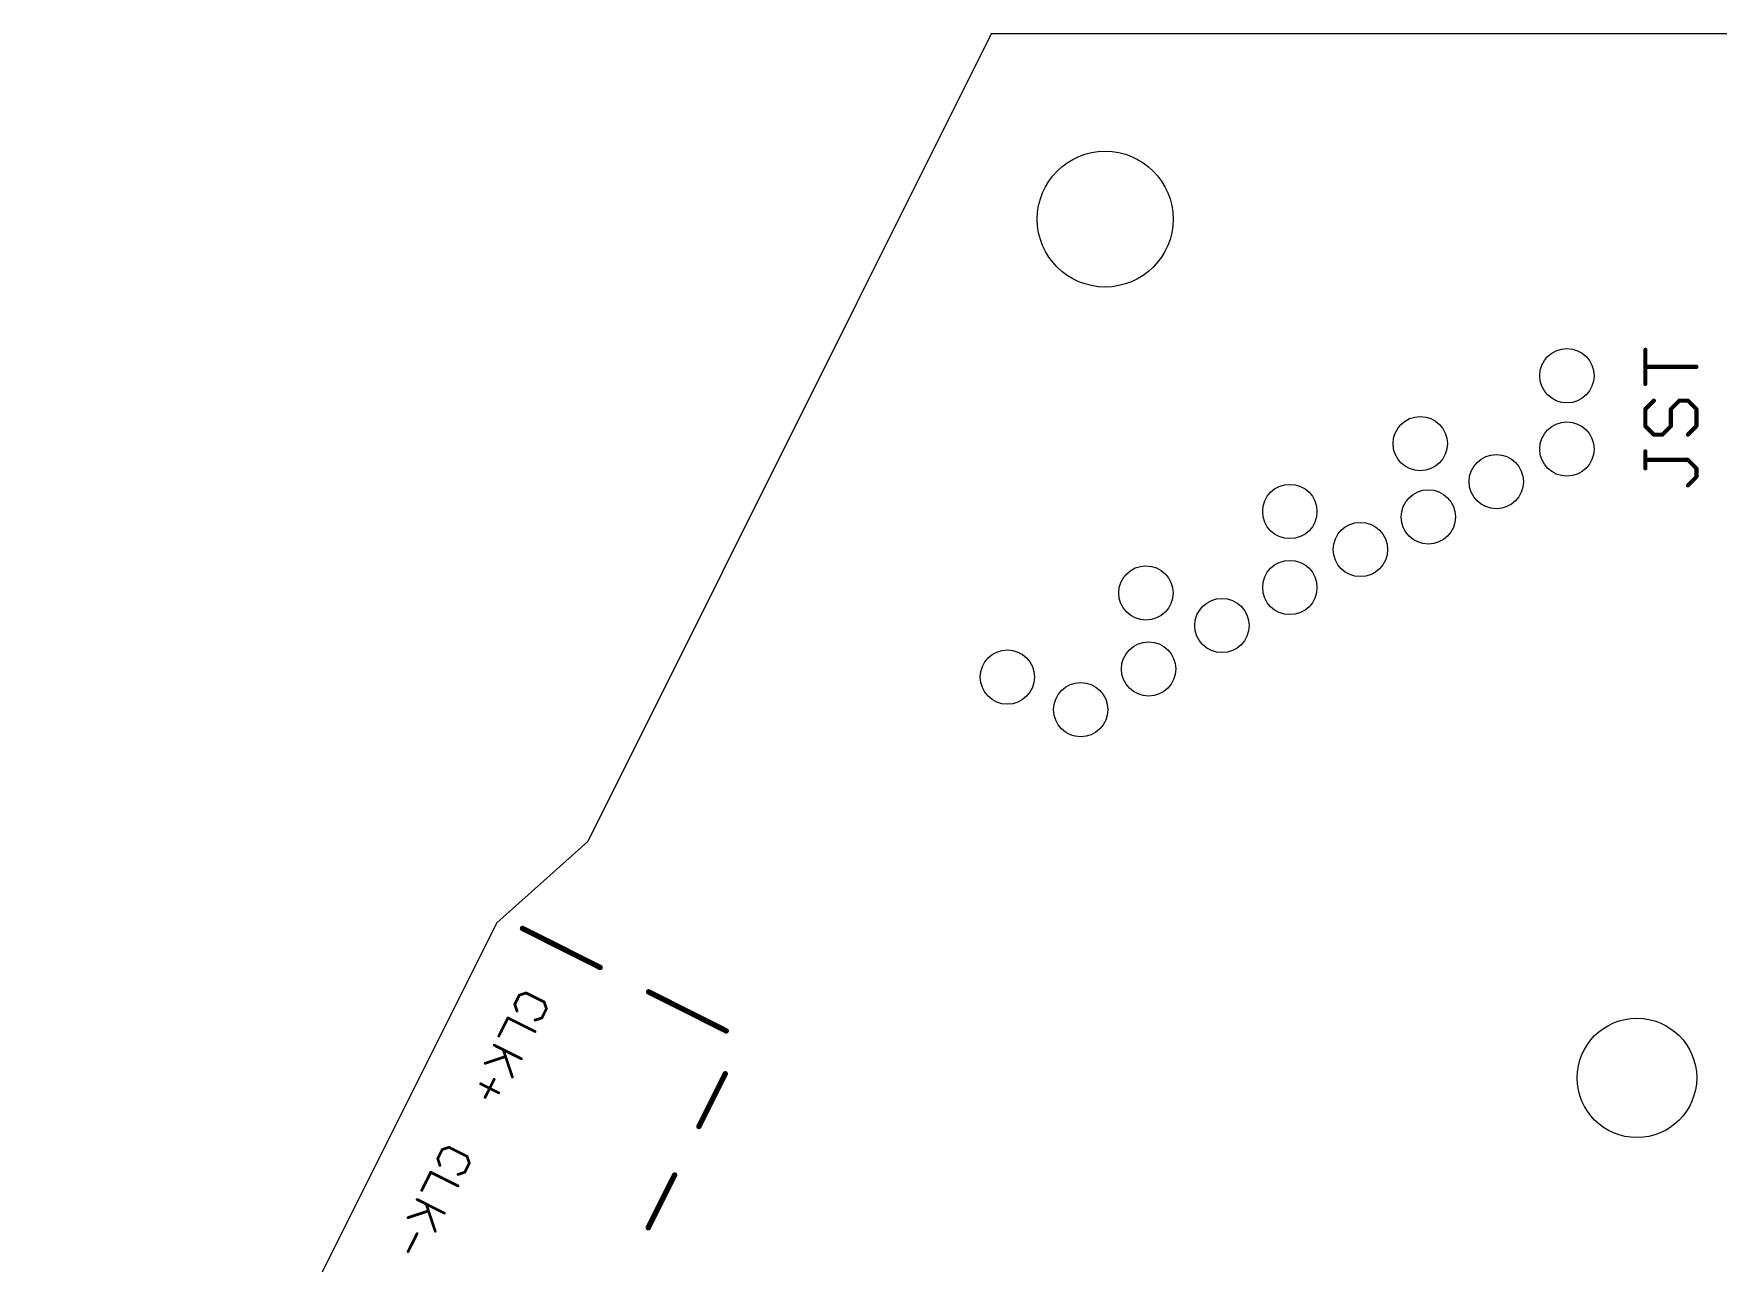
# Model space of a CAD drawing. Extents: x 0 to 87.2, y -0.8 to 54.7.
# Drawn here: x 9.32 to 40.34, y 31.25 to 53.9 of the extents above; entities that cross this region are included whole.
import ezdxf

# ---------------------------------------------------------------- set-up
doc = ezdxf.new("R2010")
doc.units = 0
doc.layers.add('20', color=7, linetype='CONTINUOUS')
doc.layers.add('25', color=253, linetype='CONTINUOUS')

msp = doc.modelspace()

# ---------------------------------------------------------------- linework, layer by layer
at = {"layer": '20'}
for p, q in [((26.95, 53.9), (19.525, 39.025)), ((43.575, 53.9), (26.95, 53.9)), ((19.525, 39.025), (17.85, 37.525)), ((17.85, 37.525), (9.325, 20.475))]:
    msp.add_line(p, q, dxfattribs=at)
for centre, radius in [((29.0506, 50.4841), 1.25), ((37.55, 47.6), 0.5), ((34.85, 46.35), 0.5), ((37.55, 46.25), 0.5), ((36.25, 45.65), 0.5), ((32.45, 45.1), 0.5), ((35, 45), 0.5), ((33.75, 44.4), 0.5), ((29.8, 43.6), 0.5), ((32.45, 43.7), 0.5), ((31.2, 43), 0.5), ((27.25, 42.05), 0.5), ((29.85, 42.2), 0.5), ((28.6, 41.45), 0.5), ((38.8396, 34.6683), 1.1)]:
    msp.add_circle(centre, radius, dxfattribs=at)
at = {"layer": '25'}
for points, const_width in [([(39.0139, 48.0782, 1), (38.9758, 48.0782)], 0.0381), ([(38.9949, 47.7837, 1), (38.9949, 47.7456)], 0.0381), ([(39.9355, 47.7456, 1), (39.9355, 47.7837)], 0.0381), ([(38.9758, 47.4511, 1), (39.0139, 47.4511)], 0.0381), ([(39.1651, 47.1292, 1), (39.1382, 47.1562)], 0.0381), ([(39.622, 47.1617, 1), (39.622, 47.1236)], 0.0381), ([(39.6354, 47.1292, 1), (39.6085, 47.1562)], 0.0381), ([(39.7922, 47.1562, 1), (39.7653, 47.1292)], 0.0381), ([(39.7787, 47.1236, 1), (39.7787, 47.1617)], 0.0381), ([(39.0139, 46.9859, 1), (38.9758, 46.9859)], 0.0381), ([(38.9814, 46.9994, 1), (39.0084, 46.9725)], 0.0381), ([(39.4842, 46.9859, 1), (39.4461, 46.9859)], 0.0381), ([(39.4517, 46.9994, 1), (39.4787, 46.9725)], 0.0381), ([(39.9545, 46.9859, 1), (39.9164, 46.9859)], 0.0381), ([(39.922, 46.9725, 1), (39.949, 46.9994)], 0.0381), ([(38.9758, 46.6724, 1), (39.0139, 46.6724)], 0.0381), ([(39.0084, 46.6859, 1), (38.9814, 46.6589)], 0.0381), ([(39.1517, 46.5347, 1), (39.1517, 46.4966)], 0.0381), ([(39.1382, 46.5022, 1), (39.1651, 46.5291)], 0.0381), ([(39.295, 46.5291, 1), (39.3219, 46.5022)], 0.0381), ([(39.3084, 46.4966, 1), (39.3084, 46.5347)], 0.0381), ([(39.4461, 46.6724, 1), (39.4842, 46.6724)], 0.0381), ([(39.4787, 46.6589, 1), (39.4517, 46.6859)], 0.0381), ([(39.7653, 46.5291, 1), (39.7922, 46.5022)], 0.0381), ([(39.9164, 46.6724, 1), (39.9545, 46.6724)], 0.0381), ([(39.949, 46.6589, 1), (39.922, 46.6859)], 0.0381), ([(39.0139, 46.2072, 1), (38.9758, 46.2072)], 0.0381), ([(38.9758, 45.8936, 1), (39.0139, 45.8936)], 0.0381), ([(38.9949, 46.0695, 1), (38.9949, 46.0314)], 0.0381), ([(39.7922, 46.0639, 1), (39.7653, 46.0369)], 0.0381), ([(39.7787, 46.0314, 1), (39.7787, 46.0695)], 0.0381), ([(39.9545, 45.8936, 1), (39.9164, 45.8936)], 0.0381), ([(39.922, 45.8802, 1), (39.949, 45.9071)], 0.0381), ([(39.7653, 45.5936, 1), (39.7922, 45.5666)], 0.0381), ([(39.9164, 45.7369, 1), (39.9545, 45.7369)], 0.0381), ([(39.949, 45.7234, 1), (39.922, 45.7503)], 0.0381), ([(18.3357, 37.4437, 1), (18.3133, 37.3991)], 0.05), ([(19.7414, 36.6801, 1), (19.7639, 36.7248)], 0.05), ([(20.6571, 36.2752, 1), (20.6346, 36.2305)], 0.05), ([(18.1699, 36.03, 1), (18.1926, 36.0186)], 0.0254), ([(18.1933, 36.0283, 1), (18.1692, 36.0203)], 0.0254), ([(18.2607, 36.2031, 1), (18.2687, 36.179)], 0.0254), ([(18.2761, 36.1853, 1), (18.2534, 36.1967)], 0.0254), ([(18.3955, 36.244, 1), (18.3841, 36.2213)], 0.0254), ([(18.3938, 36.2206, 1), (18.3858, 36.2447)], 0.0254), ([(18.7352, 36.0697, 1), (18.7111, 36.0617)], 0.0254), ([(18.7175, 36.0543, 1), (18.7289, 36.077)], 0.0254), ([(18.0608, 35.7838, 1), (18.0494, 35.7611)], 0.0254), ([(18.0665, 35.7668, 1), (18.0438, 35.7781)], 0.0254), ([(18.2108, 35.8952, 1), (18.2349, 35.9032)], 0.0254), ([(18.5522, 35.7443, 1), (18.5602, 35.7202)], 0.0254), ([(18.67, 35.7796, 1), (18.6927, 35.7682)], 0.0254), ([(18.6853, 35.7618, 1), (18.6773, 35.7859)], 0.0254), ([(18.7527, 35.9366, 1), (18.7768, 35.9446)], 0.0254), ([(18.7761, 35.9349, 1), (18.7534, 35.9463)], 0.0254), ([(17.8768, 35.4448, 1), (17.8995, 35.4334)], 0.0254), ([(18.5495, 35.5107, 1), (18.5609, 35.5334)], 0.0254), ([(22.0627, 35.5116, 1), (22.0852, 35.5563)], 0.05), ([(17.8095, 35.2819, 1), (17.7981, 35.2592)], 0.0254), ([(17.9825, 35.1911, 1), (17.9584, 35.1831)], 0.0254), ([(18.0161, 35.0499, 1), (18.0081, 35.0741)], 0.0254), ([(17.6328, 34.9492, 1), (17.6408, 34.9251)], 0.0254), ([(18.2982, 35.0088, 1), (18.3095, 35.0315)], 0.0254), ([(22.0797, 34.733, 1), (22.035, 34.7553)], 0.05), ([(17.558, 34.5716, 1), (17.5466, 34.5489)], 0.0254), ([(17.8138, 34.6378, 1), (17.7911, 34.6491)], 0.0254), ([(18.1249, 34.6827, 1), (18.149, 34.6908)], 0.0254), ([(17.6242, 34.3157, 1), (17.6469, 34.3044)], 0.0254), ([(17.88, 34.3819, 1), (17.8914, 34.4046)], 0.0254), ([(21.5492, 33.7847, 1), (21.5939, 33.7623)], 0.05), ([(16.7506, 33.1876, 1), (16.7733, 33.1762)], 0.0254), ([(16.774, 33.1859, 1), (16.7499, 33.1779)], 0.0254), ([(16.8414, 33.3606, 1), (16.8494, 33.3365)], 0.0254), ([(16.8568, 33.3429, 1), (16.8341, 33.3542)], 0.0254), ([(16.9762, 33.4015, 1), (16.9648, 33.3788)], 0.0254), ([(16.9745, 33.3781, 1), (16.9665, 33.4022)], 0.0254), ([(17.316, 33.2272, 1), (17.2919, 33.2192)], 0.0254), ([(17.2982, 33.2119, 1), (17.3096, 33.2346)], 0.0254), ([(16.6415, 32.9414, 1), (16.6302, 32.9187)], 0.0254), ([(16.6472, 32.9243, 1), (16.6245, 32.9357)], 0.0254), ([(16.7915, 33.0528, 1), (16.8156, 33.0608)], 0.0254), ([(17.1329, 32.9019, 1), (17.141, 32.8778)], 0.0254), ([(17.2507, 32.9371, 1), (17.2734, 32.9258)], 0.0254), ([(17.266, 32.9194, 1), (17.258, 32.9435)], 0.0254), ([(17.3335, 33.0941, 1), (17.3576, 33.1021)], 0.0254), ([(17.3569, 33.0925, 1), (17.3342, 33.1038)], 0.0254), ([(21.1463, 32.8681, 1), (21.1016, 32.8905)], 0.05), ([(16.4575, 32.6023, 1), (16.4802, 32.5909)], 0.0254), ([(17.1302, 32.6682, 1), (17.1416, 32.6909)], 0.0254), ([(16.3902, 32.4395, 1), (16.3788, 32.4168)], 0.0254), ([(16.5632, 32.3486, 1), (16.5391, 32.3406)], 0.0254), ([(16.2135, 32.1068, 1), (16.2216, 32.0827)], 0.0254), ([(16.5968, 32.2075, 1), (16.5888, 32.2316)], 0.0254), ([(16.8789, 32.1663, 1), (16.8903, 32.189)], 0.0254), ([(20.6158, 31.9198, 1), (20.6605, 31.8975)], 0.05), ([(16.3946, 31.7953, 1), (16.3719, 31.8067)], 0.0254), ([(16.7056, 31.8403, 1), (16.7297, 31.8483)], 0.0254), ([(16.2049, 31.4733, 1), (16.2276, 31.4619)], 0.0254)]:
    msp.add_lwpolyline(points, format="xyb", dxfattribs=dict(at, const_width=const_width))
for points, const_width in [([(38.9949, 47.4511), (38.9949, 48.0782)], 0.0762), ([(39.9355, 47.7647), (38.9949, 47.7647)], 0.0762), ([(39.1517, 47.1427), (38.9949, 46.9859)], 0.0762), ([(39.4652, 46.9859), (39.622, 47.1427)], 0.0762), ([(39.622, 47.1427), (39.7787, 47.1427)], 0.0762), ([(39.7787, 47.1427), (39.9355, 46.9859)], 0.0762), ([(38.9949, 46.9859), (38.9949, 46.6724)], 0.0762), ([(39.4652, 46.6724), (39.4652, 46.9859)], 0.0762), ([(39.9355, 46.9859), (39.9355, 46.6724)], 0.0762), ([(38.9949, 46.6724), (39.1517, 46.5156)], 0.0762), ([(39.1517, 46.5156), (39.3084, 46.5156)], 0.0762), ([(39.3084, 46.5156), (39.4652, 46.6724)], 0.0762), ([(39.9355, 46.6724), (39.7787, 46.5156)], 0.0762), ([(38.9949, 45.8936), (38.9949, 46.2072)], 0.0762), ([(39.7787, 46.0504), (38.9949, 46.0504)], 0.0762), ([(39.9355, 45.8936), (39.7787, 46.0504)], 0.0762), ([(39.9355, 45.7369), (39.9355, 45.8936)], 0.0762), ([(39.7787, 45.5801), (39.9355, 45.7369)], 0.0762), ([(18.3245, 37.4214), (19.7526, 36.7025)], 0.1), ([(20.6458, 36.2528), (22.0739, 35.5339)], 0.1), ([(18.2647, 36.191), (18.1812, 36.0243)], 0.0508), ([(18.1812, 36.0243), (18.2228, 35.8992)], 0.0508), ([(18.3898, 36.2326), (18.2647, 36.191)], 0.0508), ([(18.7232, 36.0657), (18.3898, 36.2326)], 0.0508), ([(18.7648, 35.9406), (18.7232, 36.0657)], 0.0508), ([(18.0551, 35.7725), (17.8882, 35.4391)], 0.0508), ([(18.5552, 35.522), (18.0551, 35.7725)], 0.0508), ([(18.5562, 35.7323), (18.6813, 35.7739)], 0.0508), ([(18.6813, 35.7739), (18.7648, 35.9406)], 0.0508), ([(18.0121, 35.062), (17.6368, 34.9372)], 0.0508), ([(18.3039, 35.0201), (17.8038, 35.2706)], 0.0508), ([(17.9705, 35.1871), (18.1369, 34.6868)], 0.0508), ([(21.5715, 33.7735), (22.0573, 34.7441)], 0.1), ([(17.8857, 34.3933), (17.5523, 34.5602)], 0.0508), ([(17.8025, 34.6434), (17.6355, 34.3101)], 0.0508), ([(16.8454, 33.3486), (16.762, 33.1819)], 0.0508), ([(16.762, 33.1819), (16.8036, 33.0568)], 0.0508), ([(16.9705, 33.3902), (16.8454, 33.3486)], 0.0508), ([(17.3039, 33.2232), (16.9705, 33.3902)], 0.0508), ([(17.3455, 33.0981), (17.3039, 33.2232)], 0.0508), ([(16.6358, 32.93), (16.4689, 32.5966)], 0.0508), ([(17.1359, 32.6796), (16.6358, 32.93)], 0.0508), ([(17.137, 32.8898), (17.262, 32.9314)], 0.0508), ([(17.262, 32.9314), (17.3455, 33.0981)], 0.0508), ([(20.6381, 31.9087), (21.1239, 32.8793)], 0.1), ([(16.8846, 32.1777), (16.3845, 32.4281)], 0.0508), ([(16.5512, 32.3446), (16.7176, 31.8443)], 0.0508), ([(16.5928, 32.2195), (16.2176, 32.0947)], 0.0508), ([(16.3832, 31.801), (16.2163, 31.4676)], 0.0508)]:
    msp.add_lwpolyline(points, dxfattribs=dict(at, const_width=const_width))

doc.saveas('drawing.dxf')
